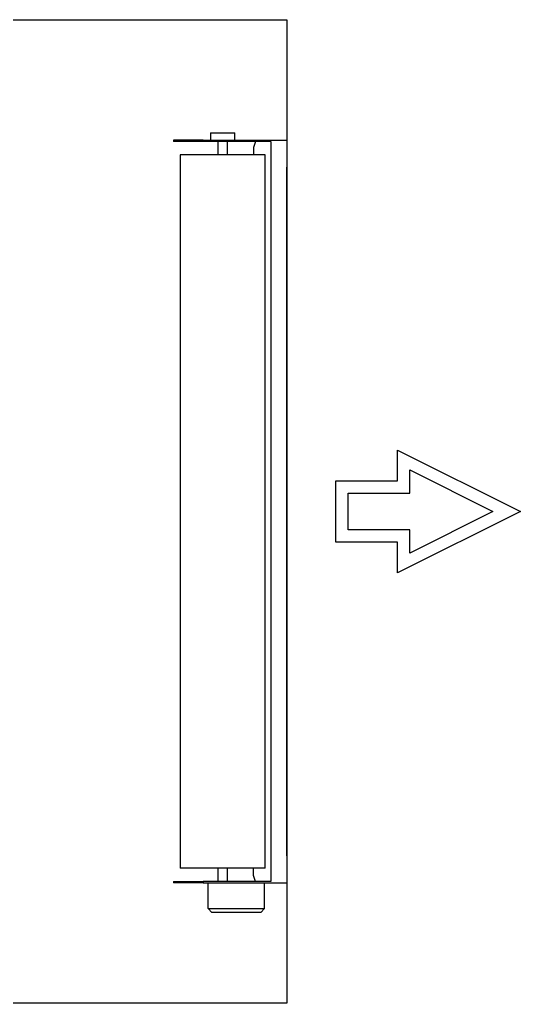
# Model space of a CAD drawing. Header units: millimetres. Extents: x 1215 to 9785, y -901 to 5802.
# Drawn here: x 2324.5 to 2528, y 5226.5 to 5626.5 of the extents above; entities that cross this region are included whole.
import ezdxf

# ---------------------------------------------------------------- set-up
doc = ezdxf.new("R2010")
doc.units = ezdxf.units.MM
doc.layers.add('PK24-EQUIPMENT', color=150, linetype='Continuous')
doc.layers.add('PK24E', color=7, linetype='Continuous')
doc.layers.add('PK24-SYS-ROOM', color=8, linetype='Continuous', true_color=0x808080)

# ---------------------------------------------------------------- blocks, each defined once
blk = doc.blocks.new('ROOM-CARDOOR--TOP-COMP-PK24')
at = {"layer": 'PK24-EQUIPMENT'}
for p, q in [((-151, -34.04), (-151, 0)), ((140, 0), (-140, 0)), ((151, -34.04), (151, 0)), ((-150.5, -6.5), (-150.5, -34.04)), ((-150.5, -6.5), (150.5, -6.5)), ((150.5, -6.5), (150.5, -34.04)), ((145, -8.81), (-145, -8.81)), ((-145, -8.81), (-145, -43.31)), ((145, -8.81), (145, -43.31)), ((161.5, -9), (151, -9)), ((161.5, -32), (161.5, -9)), ((163, -10.5), (161.5, -9)), ((163, -10.5), (163, -30.5)), ((-150.5, -12.64), (-148, -13.55)), ((-148, -13.55), (-145, -13.55)), ((148, -13.55), (145, -13.55)), ((150.5, -12.64), (148, -13.55)), ((-151, -21.06), (-154, -21.06)), ((-154, -26.06), (-154, -21.06)), ((-154, -31.06), (-154, -26.06)), ((-145, -24.06), (-150.5, -24.06)), ((150.5, -24.06), (145, -24.06)), ((-154, -31.06), (-151, -31.06)), ((-150.5, -28.06), (-145, -28.06)), ((145, -28.06), (150.5, -28.06)), ((161.5, -32), (151, -32)), ((163, -30.5), (161.5, -32)), ((-151, -34.04), (-150.5, -34.04)), ((-151, -34.04), (-151, -46)), ((-150.5, -34.04), (-150.5, -46)), ((150.5, -34.04), (151, -34.04)), ((150.5, -46), (150.5, -34.04)), ((151, -34.04), (151, -46)), ((-145, -43.31), (145, -43.31)), ((-151, -46), (-150.5, -46)), ((150.5, -46), (151, -46))]:
    blk.add_line(p, q, dxfattribs=at)
blk = doc.blocks.new('ROOMARROW---TOP-DECOR-PK24')
at = {"layer": 'PK24E', "color": 251, "true_color": 0x636466}
blk.add_lwpolyline([(0, 0), (50, -25), (50, -12.5), (75, -12.5), (75, 12.5), (50, 12.5), (50, 25), (0, 0)], dxfattribs=at)
at = {"layer": 'PK24E', "color": 31, "true_color": 0xfecc66}
blk.add_lwpolyline([(11.18, 0), (45, -16.91), (45, -7.5), (70, -7.5), (70, 7.5), (45, 7.5), (45, 16.91)], close=True, dxfattribs=at)
blk = doc.blocks.new('*U51')
at = {"layer": 'PK24-SYS-ROOM'}
blk.add_lwpolyline([(-391.5, -200), (-391.5, 200), (456.5, 200), (456.5, -200)], close=True, dxfattribs=at)
at = {"layer": 'PK24-SYS-ROOM', "rotation": 270}
blk.add_blockref('ROOM-CARDOOR--TOP-COMP-PK24', (456.5, 0), dxfattribs=at)
at = {"layer": 'PK24-SYS-ROOM', "xscale": -1}
blk.add_blockref('ROOMARROW---TOP-DECOR-PK24', (551.5, 0), dxfattribs=at)

msp = doc.modelspace()

# ---------------------------------------------------------------- block references
msp.add_blockref('*U51', (1976.55, 5426.52, 361.35))

# ---------------------------------------------------------------- next in the draw order: linework, layer by layer
at = {"elevation": 361.35}
msp.add_lwpolyline([(2433.05, 5226.52), (1570.05, 5226.52)], dxfattribs=at)

doc.saveas('drawing.dxf')
